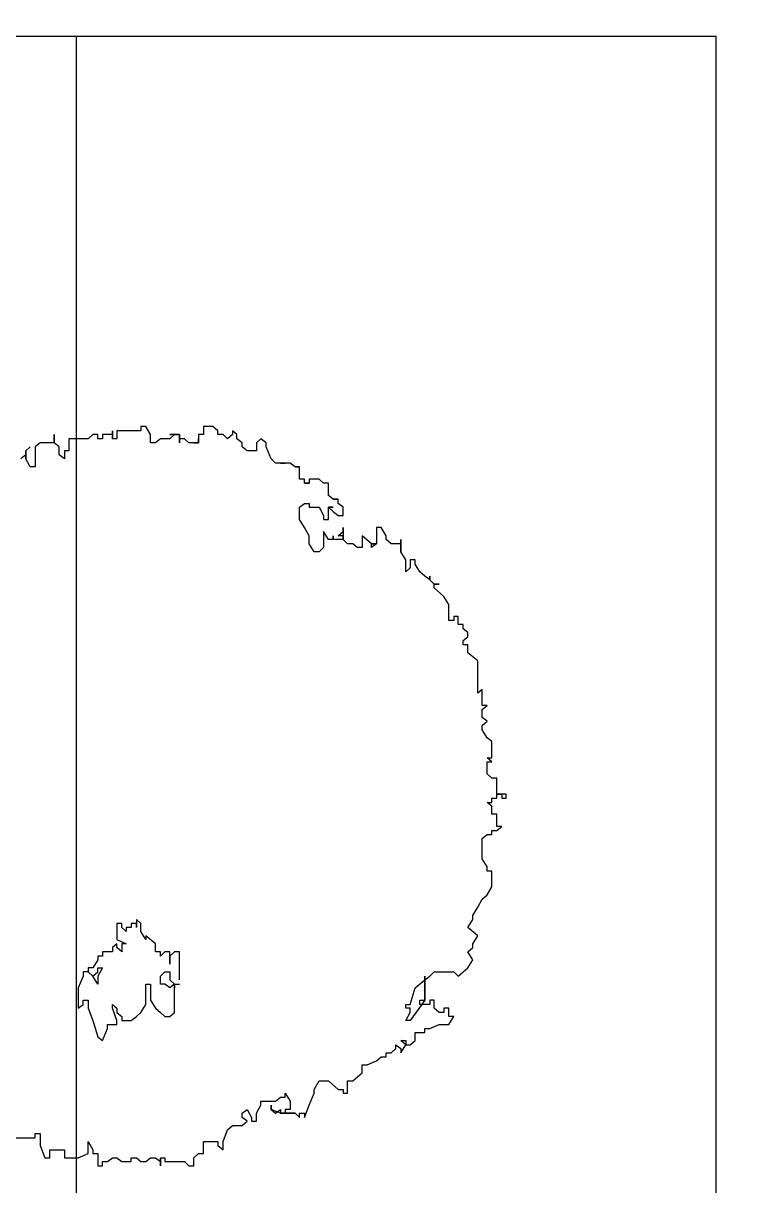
# Model space of a CAD drawing. Extents: x -30 to 1202, y 231 to 898.
# Drawn here: x 293.51 to 296.473, y 287.367 to 292.166 of the extents above; entities that cross this region are included whole.
import ezdxf

# ---------------------------------------------------------------- set-up
doc = ezdxf.new("R2010")
doc.units = 0
doc.header["$LTSCALE"] = 0.04
doc.layers.get('0').update_dxf_attribs({"linetype": 'CONTINUOUS'})
for name, color, linetype in [('0.5', 5, 'CONTINUOUS'), ('CONTORXXNP----00', 255, 'CONTINUOUS'), ('PISO', 1, 'CONTINUOUS'), ('PISOS', 1, 'CONTINUOUS')]:
    doc.layers.add(name, color=color, linetype=linetype)
doc.styles.get("Standard").update_dxf_attribs({"font": 'romans.shx'})

# ---------------------------------------------------------------- blocks, each defined once
blk = doc.blocks.new('ARB3')
at = {"color": 0}
for p, q in [((0.0136, 0.4913), (0.0078, 0.4913)), ((0.0078, 0.4913), (0.0078, 0.4852)), ((0.0078, 0.4852), (0.0078, 0.4782)), ((0.0078, 0.4782), (0.0078, 0.4852)), ((0.0078, 0.4852), (0.0136, 0.4852)), ((0.0078, 0.4852), (0.0136, 0.4852)), ((0.0136, 0.4852), (0.0136, 0.4913)), ((0.0581, 0.4782), (0.0523, 0.4852)), ((0.0523, 0.4852), (0.0523, 0.4782)), ((-0.1085, 0.4583), (-0.1143, 0.4652)), ((-0.1143, 0.4652), (-0.1143, 0.4583)), ((-0.0924, 0.4652), (-0.0975, 0.4583)), ((-0.0866, 0.4583), (-0.0924, 0.4652)), ((-0.0698, 0.4652), (-0.0807, 0.4583)), ((-0.0646, 0.4713), (-0.0698, 0.4652)), ((-0.042, 0.4713), (-0.0646, 0.4713)), ((-0.0368, 0.4713), (-0.042, 0.4652)), ((-0.042, 0.4652), (-0.042, 0.4713)), ((-0.0368, 0.4652), (-0.0368, 0.4713)), ((-0.02, 0.4652), (-0.0368, 0.4652)), ((-0.0142, 0.4713), (-0.02, 0.4652)), ((0.0078, 0.4782), (-0.0142, 0.4782)), ((-0.0142, 0.4782), (-0.0142, 0.4713)), ((0.0136, 0.4782), (0.0078, 0.4782)), ((0.0136, 0.4713), (0.0136, 0.4782)), ((0.0194, 0.4713), (0.0136, 0.4713)), ((0.0245, 0.4713), (0.0194, 0.4652)), ((0.0194, 0.4652), (0.0194, 0.4713)), ((0.0355, 0.4713), (0.0245, 0.4713)), ((0.0523, 0.4782), (0.0355, 0.4782)), ((0.0355, 0.4782), (0.0355, 0.4713)), ((0.0581, 0.4713), (0.0581, 0.4782)), ((0.0633, 0.4713), (0.0581, 0.4713)), ((0.0633, 0.4652), (0.0633, 0.4713)), ((0.0691, 0.4583), (0.0633, 0.4652)), ((0.1079, 0.4652), (0.0969, 0.4583)), ((0.1137, 0.4652), (0.1079, 0.4652)), ((0.1356, 0.4713), (0.1137, 0.4713)), ((0.1137, 0.4713), (0.1137, 0.4652)), ((0.1466, 0.4652), (0.1356, 0.4713)), ((0.1524, 0.4583), (0.1466, 0.4652)), ((-0.1757, 0.4521), (-0.1809, 0.4452)), ((-0.1311, 0.4521), (-0.1757, 0.4521)), ((-0.1143, 0.4583), (-0.1363, 0.4583)), ((-0.1363, 0.4583), (-0.1311, 0.4521)), ((-0.0975, 0.4583), (-0.1085, 0.4583)), ((-0.0807, 0.4583), (-0.0866, 0.4583)), ((0.0969, 0.4583), (0.0691, 0.4583)), ((0.1634, 0.4521), (0.1524, 0.4583)), ((0.175, 0.4452), (0.1634, 0.4521)), ((0.2028, 0.4521), (0.1912, 0.4383)), ((0.2138, 0.4452), (0.2028, 0.4521)), ((-0.2196, 0.4321), (-0.2254, 0.4321)), ((-0.2254, 0.4321), (-0.2254, 0.4252)), ((-0.2144, 0.4383), (-0.2196, 0.4321)), ((-0.2086, 0.4383), (-0.2144, 0.4383)), ((-0.2035, 0.4321), (-0.2086, 0.4383)), ((-0.1976, 0.4321), (-0.2035, 0.4321)), ((-0.1867, 0.4383), (-0.1976, 0.4383)), ((-0.1976, 0.4383), (-0.1976, 0.4321)), ((-0.1809, 0.4452), (-0.1867, 0.4383)), ((0.1802, 0.4452), (0.175, 0.4452)), ((0.1912, 0.4383), (0.1802, 0.4452)), ((0.219, 0.4452), (0.2138, 0.4452)), ((0.2248, 0.4383), (0.219, 0.4452)), ((0.2358, 0.4452), (0.2248, 0.4383)), ((0.2467, 0.4383), (0.2358, 0.4452)), ((0.2525, 0.4321), (0.2467, 0.4383)), ((0.2584, 0.4252), (0.2525, 0.4321)), ((-0.2254, 0.4252), (-0.2364, 0.4252)), ((-0.2364, 0.4252), (-0.2364, 0.419)), ((-0.2364, 0.419), (-0.2312, 0.419)), ((-0.2312, 0.419), (-0.2312, 0.4121)), ((0.2525, 0.419), (0.2584, 0.4252)), ((0.2525, 0.3921), (0.2525, 0.419)), ((0.3249, 0.4121), (0.3139, 0.419)), ((0.3139, 0.419), (0.3139, 0.4121)), ((-0.2642, 0.4052), (-0.2758, 0.3921)), ((-0.2532, 0.4121), (-0.2642, 0.4052)), ((-0.2312, 0.4121), (-0.2532, 0.4121)), ((0.3139, 0.4121), (0.3023, 0.4121)), ((0.3023, 0.4121), (0.3023, 0.4052)), ((0.3023, 0.4052), (0.3081, 0.4052)), ((0.3081, 0.4052), (0.3081, 0.399)), ((0.3249, 0.399), (0.3249, 0.4121)), ((-0.2868, 0.386), (-0.2919, 0.386)), ((-0.2919, 0.386), (-0.2868, 0.386)), ((-0.2868, 0.386), (-0.2919, 0.3791)), ((-0.281, 0.3921), (-0.2868, 0.386)), ((-0.281, 0.3921), (-0.281, 0.399)), ((-0.281, 0.399), (-0.281, 0.3921)), ((-0.2758, 0.3921), (-0.281, 0.3921)), ((0.2584, 0.386), (0.2525, 0.3921)), ((0.2635, 0.3791), (0.2584, 0.386)), ((0.3023, 0.3921), (0.2913, 0.3921)), ((0.2913, 0.3921), (0.2913, 0.386)), ((0.2913, 0.386), (0.2971, 0.386)), ((0.2971, 0.386), (0.2971, 0.3721)), ((0.3081, 0.399), (0.3023, 0.3921)), ((0.3301, 0.386), (0.3249, 0.399)), ((0.3301, 0.3791), (0.3301, 0.386)), ((-0.2978, 0.3721), (-0.3087, 0.366)), ((-0.2919, 0.3791), (-0.2978, 0.3721)), ((0.2913, 0.3791), (0.2584, 0.3791)), ((0.2584, 0.3791), (0.2913, 0.3791)), ((0.2745, 0.366), (0.2635, 0.3791)), ((0.2913, 0.3721), (0.2913, 0.3791)), ((0.2913, 0.3791), (0.3191, 0.3591)), ((0.2971, 0.3721), (0.2913, 0.3721)), ((0.3359, 0.3791), (0.3301, 0.3791)), ((0.3359, 0.366), (0.3359, 0.3791)), ((-0.3146, 0.3529), (-0.3255, 0.346)), ((-0.3087, 0.366), (-0.3146, 0.366)), ((-0.3146, 0.366), (-0.3146, 0.3591)), ((-0.3146, 0.3591), (-0.3036, 0.3591)), ((-0.2978, 0.3529), (-0.3146, 0.3529)), ((-0.3036, 0.3591), (-0.2978, 0.3529)), ((0.2971, 0.3591), (0.2745, 0.366)), ((0.2971, 0.3529), (0.2971, 0.3591)), ((0.3023, 0.3529), (0.2971, 0.3529)), ((0.3081, 0.3591), (0.3023, 0.3591)), ((0.3023, 0.3591), (0.3023, 0.3529)), ((0.3191, 0.3529), (0.3081, 0.3591)), ((0.3191, 0.3591), (0.3191, 0.3529)), ((0.3468, 0.366), (0.3359, 0.366)), ((0.3527, 0.3591), (0.3468, 0.366)), ((0.3527, 0.3529), (0.3468, 0.346)), ((0.3468, 0.346), (0.3468, 0.3529)), ((0.3468, 0.3529), (0.3527, 0.3529)), ((0.3527, 0.3529), (0.3527, 0.3591)), ((0.3636, 0.346), (0.3527, 0.3529)), ((-0.3255, 0.346), (-0.3423, 0.346)), ((-0.3423, 0.346), (-0.3365, 0.346)), ((-0.3365, 0.346), (-0.3365, 0.3329)), ((0.3527, 0.3391), (0.3578, 0.346)), ((0.3578, 0.3391), (0.3527, 0.3391)), ((0.3578, 0.346), (0.3636, 0.346)), ((0.3636, 0.3329), (0.3578, 0.3391)), ((-0.3475, 0.326), (-0.3591, 0.3191)), ((-0.3423, 0.326), (-0.3475, 0.326)), ((-0.3365, 0.3329), (-0.3423, 0.326)), ((0.3636, 0.326), (0.3636, 0.3329)), ((0.3695, 0.326), (0.3636, 0.326)), ((0.3695, 0.3191), (0.3695, 0.326)), ((-0.3591, 0.3191), (-0.3591, 0.3129)), ((-0.3591, 0.3129), (-0.3365, 0.3129)), ((-0.3365, 0.306), (-0.3475, 0.2929)), ((-0.3365, 0.3129), (-0.3365, 0.306)), ((-0.3365, 0.306), (-0.3365, 0.3129)), ((-0.3365, 0.3129), (-0.3313, 0.306)), ((-0.3313, 0.306), (-0.3365, 0.306)), ((0.3746, 0.3129), (0.3695, 0.3191)), ((0.3804, 0.2998), (0.3746, 0.3129)), ((-0.3475, 0.2929), (-0.3313, 0.2929)), ((-0.3313, 0.2929), (-0.3313, 0.286)), ((0.3804, 0.2929), (0.3804, 0.2998)), ((0.3914, 0.2929), (0.3804, 0.2929)), ((0.4024, 0.2799), (0.3914, 0.2929)), ((-0.3365, 0.2729), (-0.3423, 0.2668)), ((-0.3313, 0.286), (-0.3365, 0.2799)), ((-0.3365, 0.2799), (-0.3365, 0.2729)), ((0.4024, 0.2729), (0.4024, 0.2799)), ((0.4192, 0.2729), (0.4024, 0.2729)), ((0.4192, 0.2668), (0.4192, 0.2729)), ((-0.3921, 0.2599), (-0.3979, 0.2599)), ((-0.3979, 0.2599), (-0.3979, 0.2529)), ((-0.3979, 0.2529), (-0.3979, 0.2599)), ((-0.3979, 0.2599), (-0.3979, 0.2529)), ((-0.3869, 0.2668), (-0.3921, 0.2599)), ((-0.3753, 0.2668), (-0.3869, 0.2668)), ((-0.3811, 0.2529), (-0.3753, 0.2599)), ((-0.3753, 0.2599), (-0.3753, 0.2668)), ((-0.3533, 0.2668), (-0.3591, 0.2668)), ((-0.3591, 0.2668), (-0.3423, 0.2668)), ((-0.3475, 0.2599), (-0.3533, 0.2668)), ((-0.3423, 0.2668), (-0.3475, 0.2668)), ((-0.3475, 0.2668), (-0.3475, 0.2599)), ((-0.3423, 0.2668), (-0.3423, 0.2529)), ((0.4024, 0.2468), (0.414, 0.2599)), ((0.414, 0.2599), (0.414, 0.2668)), ((0.414, 0.2668), (0.4192, 0.2668)), ((-0.403, 0.2468), (-0.4198, 0.2468)), ((-0.4198, 0.2468), (-0.4198, 0.2399)), ((-0.3979, 0.2529), (-0.403, 0.2468)), ((-0.3869, 0.2468), (-0.3869, 0.2529)), ((-0.3869, 0.2529), (-0.3869, 0.2468)), ((-0.3869, 0.2468), (-0.3811, 0.2529)), ((-0.3701, 0.2468), (-0.3869, 0.2468)), ((-0.3701, 0.2399), (-0.3701, 0.2468)), ((-0.3423, 0.2468), (-0.3533, 0.2399)), ((-0.3423, 0.2529), (-0.3475, 0.2529)), ((-0.3475, 0.2529), (-0.3423, 0.2529)), ((-0.3423, 0.2529), (-0.3423, 0.2468)), ((0.4024, 0.2337), (0.4024, 0.2468)), ((-0.4198, 0.2399), (-0.4256, 0.2337)), ((-0.4256, 0.2337), (-0.4256, 0.2199)), ((-0.3869, 0.2337), (-0.3753, 0.2399)), ((-0.3869, 0.2199), (-0.3869, 0.2337)), ((-0.3753, 0.2399), (-0.3701, 0.2399)), ((-0.3533, 0.2399), (-0.3313, 0.2399)), ((-0.3255, 0.2268), (-0.3365, 0.2199)), ((-0.3313, 0.2399), (-0.3255, 0.2337)), ((-0.3255, 0.2337), (-0.3255, 0.2268)), ((0.414, 0.2268), (0.4024, 0.2337)), ((0.4192, 0.2268), (0.414, 0.2268)), ((0.436, 0.2199), (0.4192, 0.2268)), ((-0.4256, 0.2199), (-0.4198, 0.2199)), ((-0.4198, 0.2137), (-0.4256, 0.2137)), ((-0.4256, 0.2137), (-0.4256, 0.2068)), ((-0.4198, 0.2199), (-0.4198, 0.2137)), ((-0.4198, 0.2137), (-0.4198, 0.2199)), ((-0.4198, 0.2199), (-0.4198, 0.2137)), ((-0.3921, 0.2137), (-0.3921, 0.2199)), ((-0.3921, 0.2199), (-0.3869, 0.2199)), ((-0.3869, 0.2068), (-0.3921, 0.2137)), ((-0.3591, 0.2137), (-0.3701, 0.2068)), ((-0.3475, 0.2199), (-0.3591, 0.2137)), ((-0.3365, 0.2199), (-0.3475, 0.2199)), ((0.4528, 0.2137), (0.436, 0.2199)), ((0.447, 0.2068), (0.447, 0.2137)), ((0.447, 0.2137), (0.4528, 0.2137)), ((-0.4424, 0.2007), (-0.4476, 0.1937)), ((-0.4476, 0.1937), (-0.4476, 0.1807)), ((-0.4256, 0.2068), (-0.4424, 0.2068)), ((-0.4424, 0.2068), (-0.4424, 0.2007)), ((-0.4424, 0.2007), (-0.4424, 0.2068)), ((-0.4424, 0.2068), (-0.4424, 0.2007)), ((-0.3701, 0.2068), (-0.3869, 0.2068)), ((0.4192, 0.1868), (0.4302, 0.1937)), ((0.4302, 0.1937), (0.4418, 0.1937)), ((0.4418, 0.1937), (0.4418, 0.1868)), ((0.447, 0.2007), (0.4528, 0.2068)), ((0.4528, 0.2068), (0.447, 0.2068)), ((0.447, 0.1807), (0.447, 0.2007)), ((-0.4476, 0.1807), (-0.4476, 0.1868)), ((-0.4476, 0.1868), (-0.4476, 0.1737)), ((0.425, 0.1868), (0.4192, 0.1868)), ((0.425, 0.1807), (0.425, 0.1868)), ((0.4302, 0.1737), (0.425, 0.1807)), ((0.4418, 0.1868), (0.447, 0.1868)), ((0.447, 0.1807), (0.4418, 0.1676)), ((0.447, 0.1737), (0.4418, 0.1807)), ((0.4418, 0.1807), (0.447, 0.1807)), ((0.447, 0.1868), (0.447, 0.1807)), ((-0.4754, 0.1607), (-0.4812, 0.1537)), ((-0.4702, 0.1607), (-0.4754, 0.1607)), ((-0.4534, 0.1676), (-0.4702, 0.1607)), ((-0.4476, 0.1737), (-0.4534, 0.1676)), ((0.4302, 0.1537), (0.4302, 0.1737)), ((0.4418, 0.1676), (0.436, 0.1676)), ((0.436, 0.1676), (0.4418, 0.1676)), ((0.4418, 0.1676), (0.447, 0.1737)), ((-0.4812, 0.1537), (-0.4754, 0.1476)), ((-0.4754, 0.1476), (-0.4644, 0.1476)), ((-0.4644, 0.1476), (-0.4644, 0.1345)), ((0.436, 0.1537), (0.4302, 0.1537)), ((0.447, 0.1476), (0.436, 0.1537)), ((0.4579, 0.1476), (0.447, 0.1476)), ((0.4579, 0.1407), (0.4579, 0.1476)), ((-0.4644, 0.1345), (-0.4702, 0.1276)), ((0.4418, 0.1345), (0.4528, 0.1407)), ((0.447, 0.1276), (0.4418, 0.1345)), ((0.4528, 0.1407), (0.4579, 0.1407)), ((0.4579, 0.1345), (0.4528, 0.1276)), ((0.4638, 0.1276), (0.4579, 0.1345)), ((-0.487, 0.1207), (-0.4922, 0.1145)), ((-0.4922, 0.1145), (-0.487, 0.1145)), ((-0.4812, 0.1207), (-0.487, 0.1207)), ((-0.487, 0.1145), (-0.4812, 0.1076)), ((-0.4754, 0.1276), (-0.4812, 0.1207)), ((-0.4702, 0.1276), (-0.4754, 0.1276)), ((0.4528, 0.1276), (0.447, 0.1276)), ((0.4638, 0.1145), (0.4638, 0.1276)), ((0.4696, 0.1076), (0.4638, 0.1145)), ((-0.4812, 0.1076), (-0.487, 0.1015)), ((-0.487, 0.1015), (-0.487, 0.0945)), ((0.4857, 0.1015), (0.4696, 0.1076)), ((0.4973, 0.1015), (0.4857, 0.1015)), ((0.4915, 0.0945), (0.4973, 0.1015)), ((-0.487, 0.0945), (-0.4922, 0.0945)), ((0.4857, 0.0745), (0.4857, 0.0945)), ((0.4857, 0.0945), (0.4915, 0.0945)), ((-0.498, 0.0745), (-0.487, 0.0745)), ((-0.487, 0.0745), (-0.487, 0.0676)), ((-0.487, 0.0676), (-0.4754, 0.0676)), ((-0.4754, 0.0676), (-0.4812, 0.0676)), ((-0.4812, 0.0676), (-0.4754, 0.0676)), ((-0.4754, 0.0676), (-0.4754, 0.0615)), ((-0.4754, 0.0615), (-0.4754, 0.0676)), ((-0.4754, 0.0676), (-0.4754, 0.0546)), ((0.5025, 0.0745), (0.4857, 0.0745)), ((0.5025, 0.0676), (0.5025, 0.0745)), ((0.5083, 0.0615), (0.5025, 0.0676)), ((-0.4754, 0.0546), (-0.4812, 0.0484)), ((-0.4812, 0.0484), (-0.4812, 0.0415)), ((0.5193, 0.0615), (0.5083, 0.0615)), ((0.5135, 0.0484), (0.5193, 0.0546)), ((0.5135, 0.0215), (0.5135, 0.0484)), ((0.5193, 0.0546), (0.5193, 0.0615)), ((-0.4754, 0.0415), (-0.487, 0.0415)), ((-0.487, 0.0415), (-0.487, 0.0284)), ((-0.487, 0.0284), (-0.487, 0.0346)), ((-0.487, 0.0346), (-0.4812, 0.0284)), ((-0.4812, 0.0415), (-0.4754, 0.0415)), ((0.2635, 0.0415), (0.2248, 0.0415)), ((0.2248, 0.0415), (0.2248, 0.0346)), ((0.2248, 0.0346), (0.2306, 0.0284)), ((0.2635, 0.0284), (0.2693, 0.0346)), ((0.2693, 0.0346), (0.2693, 0.0415)), ((0.3081, 0.0346), (0.2693, 0.0346)), ((0.2693, 0.0346), (0.2745, 0.0284)), ((0.2693, 0.0346), (0.2745, 0.0346)), ((0.2745, 0.0346), (0.2693, 0.0346)), ((0.3139, 0.0284), (0.3081, 0.0346)), ((-0.4812, 0.0284), (-0.4812, 0.0153)), ((0.2416, 0.0284), (0.2248, 0.0284)), ((0.2248, 0.0284), (0.2248, 0.0215)), ((0.2248, 0.0215), (0.2306, 0.0153)), ((0.2306, 0.0284), (0.2416, 0.0284)), ((0.2525, 0.0215), (0.2525, 0.0284)), ((0.2525, 0.0284), (0.2635, 0.0284)), ((0.2584, 0.0153), (0.2525, 0.0215)), ((0.2745, 0.0284), (0.2693, 0.0215)), ((0.2693, 0.0215), (0.2693, 0.0153)), ((0.3081, 0.0153), (0.3139, 0.0215)), ((0.3139, 0.0215), (0.3139, 0.0284)), ((0.5083, 0.0153), (0.5083, 0.0215)), ((0.5083, 0.0215), (0.5135, 0.0215)), ((-0.487, 0.0015), (-0.498, -0.0047)), ((-0.4754, 0.0015), (-0.487, 0.0015)), ((-0.4812, 0.0153), (-0.4754, 0.0084)), ((-0.4754, 0.0084), (-0.4754, 0.0015)), ((0.2138, 0.0084), (0.2028, -0.0047)), ((0.2248, 0.0084), (0.2138, 0.0084)), ((0.2306, 0.0153), (0.2248, 0.0153)), ((0.2248, 0.0153), (0.2248, 0.0084)), ((0.2693, 0.0153), (0.2584, 0.0153)), ((0.2693, -0.0047), (0.2693, 0.0015)), ((0.2693, 0.0015), (0.2913, 0.0015)), ((0.2913, 0.0015), (0.3023, 0.0084)), ((0.3023, 0.0084), (0.3081, 0.0153)), ((0.5083, 0.0084), (0.5135, 0.0153)), ((0.5193, 0.0153), (0.5083, 0.0153)), ((0.5083, 0.0015), (0.5083, 0.0084)), ((0.5135, -0.0047), (0.5083, 0.0015)), ((0.5135, 0.0153), (0.5193, 0.0153)), ((0.186, -0.0116), (0.1802, -0.0177)), ((0.197, -0.0116), (0.186, -0.0116)), ((0.208, -0.0047), (0.197, -0.0116)), ((0.2028, -0.0047), (0.208, -0.0047)), ((0.2971, -0.0047), (0.2693, -0.0047)), ((0.3081, -0.0116), (0.2971, -0.0047)), ((0.3139, -0.0177), (0.3081, -0.0116)), ((0.5083, -0.0177), (0.5135, -0.0116)), ((0.5135, -0.0116), (0.5135, -0.0047)), ((0.1802, -0.0177), (0.1912, -0.0177)), ((0.1912, -0.0177), (0.186, -0.0177)), ((0.186, -0.0177), (0.186, -0.0247)), ((0.186, -0.0247), (0.1912, -0.0247)), ((0.1912, -0.0247), (0.1912, -0.0316)), ((0.1912, -0.0316), (0.197, -0.0316)), ((0.197, -0.0316), (0.1912, -0.0377)), ((0.208, -0.0446), (0.2138, -0.0316)), ((0.2138, -0.0316), (0.2138, -0.0377)), ((0.3191, -0.0247), (0.3139, -0.0177)), ((0.3191, -0.0377), (0.3191, -0.0247)), ((0.5083, -0.0247), (0.5083, -0.0177)), ((0.5135, -0.0247), (0.5083, -0.0247)), ((0.5135, -0.0377), (0.5135, -0.0247)), ((-0.4922, -0.0446), (-0.4812, -0.0446)), ((-0.4812, -0.0446), (-0.4812, -0.0508)), ((0.1912, -0.0377), (0.186, -0.0377)), ((0.186, -0.0377), (0.186, -0.0446)), ((0.186, -0.0446), (0.208, -0.0446)), ((0.2138, -0.0377), (0.2248, -0.0377)), ((0.219, -0.0446), (0.2138, -0.0446)), ((0.2138, -0.0446), (0.219, -0.0508)), ((0.2248, -0.0377), (0.219, -0.0446)), ((0.2971, -0.0508), (0.3023, -0.0446)), ((0.3191, -0.0446), (0.3023, -0.0508)), ((0.3023, -0.0446), (0.3081, -0.0446)), ((0.3081, -0.0446), (0.3139, -0.0377)), ((0.3139, -0.0377), (0.3191, -0.0377)), ((0.3249, -0.0446), (0.3191, -0.0446)), ((0.3249, -0.0577), (0.3249, -0.0446)), ((0.5083, -0.0446), (0.5135, -0.0377)), ((0.5083, -0.0508), (0.5083, -0.0446)), ((-0.4812, -0.0508), (-0.4922, -0.0508)), ((-0.4922, -0.0508), (-0.487, -0.0508)), ((-0.487, -0.0508), (-0.487, -0.0646)), ((0.219, -0.0508), (0.2248, -0.0508)), ((0.2248, -0.0508), (0.2248, -0.0646)), ((0.3023, -0.0508), (0.2971, -0.0508)), ((0.3301, -0.0577), (0.3249, -0.0577)), ((0.3468, -0.0646), (0.3301, -0.0577)), ((0.5135, -0.0577), (0.5083, -0.0508)), ((0.5135, -0.0646), (0.5135, -0.0577)), ((-0.487, -0.0646), (-0.4812, -0.0646)), ((-0.4812, -0.0708), (-0.487, -0.0708)), ((-0.487, -0.0708), (-0.487, -0.0777)), ((-0.487, -0.0777), (-0.4812, -0.0839)), ((-0.4812, -0.0646), (-0.4812, -0.0708)), ((0.2248, -0.0646), (0.2306, -0.0646)), ((0.2306, -0.0646), (0.2306, -0.0708)), ((0.2306, -0.0708), (0.2358, -0.0708)), ((0.2358, -0.0708), (0.2467, -0.0777)), ((0.2467, -0.0708), (0.2467, -0.0646)), ((0.2467, -0.0646), (0.2584, -0.0708)), ((0.2525, -0.0708), (0.2467, -0.0708)), ((0.2467, -0.0777), (0.2467, -0.0839)), ((0.2584, -0.0777), (0.2525, -0.0708)), ((0.2525, -0.0839), (0.2584, -0.0777)), ((0.2584, -0.0777), (0.2525, -0.0839)), ((0.2584, -0.0708), (0.2693, -0.0708)), ((0.2693, -0.0708), (0.2584, -0.0777)), ((0.3023, -0.0839), (0.3191, -0.0777)), ((0.3191, -0.0777), (0.3417, -0.0708)), ((0.3417, -0.0708), (0.3468, -0.0646)), ((0.4857, -0.0839), (0.4973, -0.0777)), ((0.4973, -0.0777), (0.5025, -0.0777)), ((0.5025, -0.0777), (0.5025, -0.0708)), ((0.5025, -0.0708), (0.5193, -0.0708)), ((0.5193, -0.0646), (0.5135, -0.0646)), ((0.5193, -0.0708), (0.5193, -0.0646)), ((-0.4812, -0.0839), (-0.4812, -0.1108)), ((0.2467, -0.0839), (0.2525, -0.0839)), ((0.2525, -0.0839), (0.2525, -0.0908)), ((0.2525, -0.0908), (0.2584, -0.0908)), ((0.2584, -0.0908), (0.2745, -0.0977)), ((0.2913, -0.0908), (0.2913, -0.0839)), ((0.2913, -0.0839), (0.3023, -0.0839)), ((0.2971, -0.0908), (0.2913, -0.0908)), ((0.3023, -0.0977), (0.2971, -0.0908)), ((0.5025, -0.0839), (0.4857, -0.0839)), ((0.5083, -0.0977), (0.5025, -0.0839)), ((-0.4812, -0.1108), (-0.4644, -0.1108)), ((-0.4644, -0.1108), (-0.4644, -0.1169)), ((0.2745, -0.0977), (0.3023, -0.0977)), ((0.5083, -0.1169), (0.5083, -0.0977)), ((-0.4702, -0.1238), (-0.4754, -0.1308)), ((-0.4592, -0.1238), (-0.4702, -0.1238)), ((-0.4644, -0.1169), (-0.4534, -0.1169)), ((-0.4534, -0.1169), (-0.4592, -0.1238)), ((0.4973, -0.1369), (0.4973, -0.1169)), ((0.4973, -0.1169), (0.5083, -0.1169)), ((-0.4754, -0.1308), (-0.487, -0.1308)), ((-0.487, -0.1308), (-0.4754, -0.1308)), ((-0.4754, -0.1308), (-0.4754, -0.15)), ((0.4915, -0.15), (0.5083, -0.1438)), ((0.5083, -0.1369), (0.4973, -0.1369)), ((0.5083, -0.1438), (0.5083, -0.1369)), ((-0.4754, -0.15), (-0.4702, -0.1569)), ((-0.4702, -0.1569), (-0.4424, -0.1569)), ((-0.4424, -0.1569), (-0.4424, -0.1638)), ((0.4747, -0.1569), (0.4747, -0.15)), ((0.4747, -0.15), (0.4915, -0.15)), ((0.4805, -0.1569), (0.4747, -0.1569)), ((0.4805, -0.1831), (0.4805, -0.1569)), ((-0.4644, -0.17), (-0.4702, -0.1638)), ((-0.4702, -0.1638), (-0.4644, -0.17)), ((-0.4534, -0.17), (-0.4644, -0.17)), ((-0.4644, -0.17), (-0.4592, -0.17)), ((-0.4592, -0.17), (-0.4534, -0.1769)), ((-0.4424, -0.1638), (-0.4534, -0.17))]:
    blk.add_line(p, q, dxfattribs=at)
for p, q in [((-0.4922, 0.0945), (-0.498, 0.0876)), ((-0.498, 0.0876), (-0.498, 0.0745)), ((-0.498, -0.0047), (-0.498, -0.0116)), ((-0.498, -0.0116), (-0.4922, -0.0116)), ((-0.4922, -0.0116), (-0.4922, -0.0446))]:
    blk.add_line(p, q)
at = {"layer": 'CONTORXXNP----00'}
for p, q in [((0.0523, 0.4852), (0.0523, 0.4782)), ((0.0581, 0.4782), (0.0523, 0.4852)), ((-0.1143, 0.4652), (-0.1143, 0.4583)), ((-0.1085, 0.4583), (-0.1143, 0.4652)), ((-0.0924, 0.4652), (-0.0975, 0.4583)), ((-0.0866, 0.4583), (-0.0924, 0.4652)), ((-0.0698, 0.4652), (-0.0807, 0.4583)), ((-0.0646, 0.4713), (-0.0698, 0.4652)), ((-0.042, 0.4713), (-0.0646, 0.4713)), ((-0.042, 0.4652), (-0.042, 0.4713)), ((-0.0368, 0.4713), (-0.042, 0.4652)), ((-0.0368, 0.4652), (-0.0368, 0.4713)), ((-0.02, 0.4652), (-0.0368, 0.4652)), ((-0.0142, 0.4713), (-0.02, 0.4652)), ((-0.0142, 0.4782), (-0.0142, 0.4713)), ((0.0078, 0.4782), (-0.0142, 0.4782)), ((0.0136, 0.4782), (0.0078, 0.4782)), ((0.0136, 0.4713), (0.0136, 0.4782)), ((0.0194, 0.4713), (0.0136, 0.4713)), ((0.0194, 0.4652), (0.0194, 0.4713)), ((0.0245, 0.4713), (0.0194, 0.4652)), ((0.0355, 0.4713), (0.0245, 0.4713)), ((0.0355, 0.4782), (0.0355, 0.4713)), ((0.0523, 0.4782), (0.0355, 0.4782)), ((0.0581, 0.4713), (0.0581, 0.4782)), ((0.0633, 0.4713), (0.0581, 0.4713)), ((0.0633, 0.4652), (0.0633, 0.4713)), ((0.0691, 0.4583), (0.0633, 0.4652)), ((0.1079, 0.4652), (0.0969, 0.4583)), ((0.1137, 0.4652), (0.1079, 0.4652)), ((0.1137, 0.4713), (0.1137, 0.4652)), ((0.1356, 0.4713), (0.1137, 0.4713)), ((0.1466, 0.4652), (0.1356, 0.4713)), ((0.1524, 0.4583), (0.1466, 0.4652)), ((-0.1757, 0.4521), (-0.1809, 0.4452)), ((-0.1311, 0.4521), (-0.1757, 0.4521)), ((-0.1363, 0.4583), (-0.1311, 0.4521)), ((-0.1143, 0.4583), (-0.1363, 0.4583)), ((-0.0975, 0.4583), (-0.1085, 0.4583)), ((-0.0807, 0.4583), (-0.0866, 0.4583)), ((0.0969, 0.4583), (0.0691, 0.4583)), ((0.1634, 0.4521), (0.1524, 0.4583)), ((0.175, 0.4452), (0.1634, 0.4521)), ((0.2028, 0.4521), (0.1912, 0.4383)), ((0.2138, 0.4452), (0.2028, 0.4521)), ((-0.2254, 0.4321), (-0.2254, 0.4252)), ((-0.2196, 0.4321), (-0.2254, 0.4321)), ((-0.2144, 0.4383), (-0.2196, 0.4321)), ((-0.2086, 0.4383), (-0.2144, 0.4383)), ((-0.2035, 0.4321), (-0.2086, 0.4383)), ((-0.1976, 0.4321), (-0.2035, 0.4321)), ((-0.1976, 0.4383), (-0.1976, 0.4321)), ((-0.1867, 0.4383), (-0.1976, 0.4383)), ((-0.1809, 0.4452), (-0.1867, 0.4383)), ((0.1802, 0.4452), (0.175, 0.4452)), ((0.1912, 0.4383), (0.1802, 0.4452)), ((0.219, 0.4452), (0.2138, 0.4452)), ((0.2248, 0.4383), (0.219, 0.4452)), ((0.2358, 0.4452), (0.2248, 0.4383)), ((0.2467, 0.4383), (0.2358, 0.4452)), ((0.2525, 0.4321), (0.2467, 0.4383)), ((0.2584, 0.4252), (0.2525, 0.4321)), ((-0.2364, 0.4252), (-0.2364, 0.419)), ((-0.2254, 0.4252), (-0.2364, 0.4252)), ((-0.2364, 0.419), (-0.2312, 0.419)), ((-0.2312, 0.419), (-0.2312, 0.4121)), ((0.2525, 0.419), (0.2584, 0.4252)), ((0.2525, 0.3921), (0.2525, 0.419)), ((0.3139, 0.419), (0.3139, 0.4121)), ((0.3249, 0.4121), (0.3139, 0.419)), ((-0.2642, 0.4052), (-0.2758, 0.3921)), ((-0.2532, 0.4121), (-0.2642, 0.4052)), ((-0.2312, 0.4121), (-0.2532, 0.4121)), ((0.3023, 0.4121), (0.3023, 0.4052)), ((0.3139, 0.4121), (0.3023, 0.4121)), ((0.3023, 0.4052), (0.3081, 0.4052)), ((0.3081, 0.4052), (0.3081, 0.399)), ((0.3249, 0.399), (0.3249, 0.4121)), ((-0.2868, 0.386), (-0.2919, 0.3791)), ((-0.281, 0.3921), (-0.2868, 0.386)), ((-0.2758, 0.3921), (-0.281, 0.3921)), ((0.2584, 0.386), (0.2525, 0.3921)), ((0.2635, 0.3791), (0.2584, 0.386)), ((0.2913, 0.3921), (0.2913, 0.386)), ((0.3023, 0.3921), (0.2913, 0.3921)), ((0.2913, 0.386), (0.2971, 0.386)), ((0.2971, 0.386), (0.2971, 0.3749)), ((0.3081, 0.399), (0.3023, 0.3921)), ((0.3301, 0.386), (0.3249, 0.399)), ((0.3301, 0.3791), (0.3301, 0.386)), ((-0.2978, 0.3721), (-0.3087, 0.366)), ((-0.2919, 0.3791), (-0.2978, 0.3721)), ((0.2745, 0.366), (0.2635, 0.3791)), ((0.2971, 0.3749), (0.3191, 0.3591)), ((0.3359, 0.3791), (0.3301, 0.3791)), ((0.3359, 0.366), (0.3359, 0.3791)), ((-0.3146, 0.3529), (-0.3255, 0.346)), ((-0.3146, 0.366), (-0.3146, 0.3591)), ((-0.3087, 0.366), (-0.3146, 0.366)), ((-0.3146, 0.3591), (-0.3036, 0.3591)), ((-0.2978, 0.3529), (-0.3146, 0.3529)), ((-0.3036, 0.3591), (-0.2978, 0.3529)), ((0.2971, 0.3591), (0.2745, 0.366)), ((0.2971, 0.3529), (0.2971, 0.3591)), ((0.3023, 0.3529), (0.2971, 0.3529)), ((0.3023, 0.3591), (0.3023, 0.3529)), ((0.3081, 0.3591), (0.3023, 0.3591)), ((0.3191, 0.3529), (0.3081, 0.3591)), ((0.3191, 0.3591), (0.3191, 0.3529)), ((0.3468, 0.366), (0.3359, 0.366)), ((0.3527, 0.3591), (0.3468, 0.366)), ((0.3527, 0.3529), (0.3527, 0.3591)), ((0.3636, 0.346), (0.3527, 0.3529)), ((-0.3365, 0.346), (-0.3255, 0.346)), ((-0.3365, 0.346), (-0.3365, 0.3329)), ((0.3527, 0.3391), (0.3578, 0.346)), ((0.3578, 0.3391), (0.3527, 0.3391)), ((0.3578, 0.346), (0.3636, 0.346)), ((0.3636, 0.3329), (0.3578, 0.3391)), ((-0.3475, 0.326), (-0.3591, 0.3191)), ((-0.3423, 0.326), (-0.3475, 0.326)), ((-0.3365, 0.3329), (-0.3423, 0.326)), ((0.3636, 0.326), (0.3636, 0.3329)), ((0.3695, 0.326), (0.3636, 0.326)), ((0.3695, 0.3191), (0.3695, 0.326)), ((-0.3591, 0.3191), (-0.3591, 0.3129)), ((-0.3591, 0.3129), (-0.3365, 0.3129)), ((-0.3365, 0.306), (-0.3475, 0.2929)), ((-0.3365, 0.306), (-0.3365, 0.3129)), ((-0.3365, 0.3129), (-0.3365, 0.306)), ((0.3746, 0.3129), (0.3695, 0.3191)), ((0.3804, 0.2998), (0.3746, 0.3129)), ((-0.3475, 0.2929), (-0.3313, 0.2929)), ((-0.3313, 0.2929), (-0.3313, 0.286)), ((0.3804, 0.2929), (0.3804, 0.2998)), ((0.3914, 0.2929), (0.3804, 0.2929)), ((0.4024, 0.2799), (0.3914, 0.2929)), ((-0.3365, 0.2729), (-0.3423, 0.2668)), ((-0.3313, 0.286), (-0.3365, 0.2799)), ((-0.3365, 0.2799), (-0.3365, 0.2729)), ((0.4024, 0.2729), (0.4024, 0.2799)), ((0.4192, 0.2729), (0.4024, 0.2729)), ((0.4192, 0.2668), (0.4192, 0.2729)), ((-0.3979, 0.2599), (-0.3979, 0.2529)), ((-0.3979, 0.2529), (-0.3979, 0.2599)), ((-0.3979, 0.2599), (-0.3979, 0.2529)), ((-0.3921, 0.2599), (-0.3979, 0.2599)), ((-0.3869, 0.2668), (-0.3921, 0.2599)), ((-0.3753, 0.2668), (-0.3869, 0.2668)), ((-0.3811, 0.2529), (-0.3753, 0.2599)), ((-0.3753, 0.2599), (-0.3753, 0.2668)), ((-0.3423, 0.2668), (-0.3423, 0.2529)), ((0.4024, 0.2468), (0.414, 0.2599)), ((0.414, 0.2668), (0.4192, 0.2668)), ((0.414, 0.2599), (0.414, 0.2668)), ((-0.4198, 0.2468), (-0.4198, 0.2399)), ((-0.403, 0.2468), (-0.4198, 0.2468)), ((-0.3979, 0.2529), (-0.403, 0.2468)), ((-0.3869, 0.2468), (-0.3811, 0.2529)), ((-0.3701, 0.2468), (-0.3869, 0.2468)), ((-0.3701, 0.2399), (-0.3701, 0.2468)), ((-0.3423, 0.2468), (-0.3533, 0.2399)), ((-0.3423, 0.2529), (-0.3423, 0.2468)), ((0.4024, 0.2337), (0.4024, 0.2468)), ((-0.4198, 0.2399), (-0.4256, 0.2337)), ((-0.4256, 0.2337), (-0.4256, 0.2199)), ((-0.3869, 0.2337), (-0.3753, 0.2399)), ((-0.3869, 0.2199), (-0.3869, 0.2337)), ((-0.3753, 0.2399), (-0.3701, 0.2399)), ((-0.3533, 0.2399), (-0.3313, 0.2399)), ((-0.3255, 0.2268), (-0.3365, 0.2199)), ((-0.3313, 0.2399), (-0.3255, 0.2337)), ((-0.3255, 0.2337), (-0.3255, 0.2268)), ((0.414, 0.2268), (0.4024, 0.2337)), ((0.4192, 0.2268), (0.414, 0.2268)), ((0.436, 0.2199), (0.4192, 0.2268)), ((-0.4256, 0.2199), (-0.4198, 0.2199)), ((-0.4256, 0.2137), (-0.4256, 0.2068)), ((-0.4198, 0.2137), (-0.4256, 0.2137)), ((-0.4198, 0.2199), (-0.4198, 0.2137)), ((-0.4198, 0.2137), (-0.4198, 0.2199)), ((-0.4198, 0.2199), (-0.4198, 0.2137)), ((-0.3921, 0.2199), (-0.3869, 0.2199)), ((-0.3921, 0.2137), (-0.3921, 0.2199)), ((-0.3869, 0.2068), (-0.3921, 0.2137)), ((-0.3591, 0.2137), (-0.3701, 0.2068)), ((-0.3475, 0.2199), (-0.3591, 0.2137)), ((-0.3365, 0.2199), (-0.3475, 0.2199)), ((0.4528, 0.2137), (0.436, 0.2199)), ((0.447, 0.2137), (0.4528, 0.2137)), ((0.447, 0.2068), (0.447, 0.2137)), ((-0.4424, 0.2007), (-0.4476, 0.1937)), ((-0.4476, 0.1937), (-0.4476, 0.1807)), ((-0.4424, 0.2068), (-0.4424, 0.2007)), ((-0.4424, 0.2007), (-0.4424, 0.2068)), ((-0.4424, 0.2068), (-0.4424, 0.2007)), ((-0.4256, 0.2068), (-0.4424, 0.2068)), ((-0.3701, 0.2068), (-0.3869, 0.2068)), ((0.4192, 0.1868), (0.4302, 0.1937)), ((0.4302, 0.1937), (0.4418, 0.1937)), ((0.4418, 0.1937), (0.4418, 0.1868)), ((0.4528, 0.2068), (0.447, 0.2068)), ((0.447, 0.2007), (0.4528, 0.2068)), ((0.447, 0.2007), (0.447, 0.1868)), ((-0.4476, 0.1868), (-0.4476, 0.1737)), ((-0.4476, 0.1807), (-0.4476, 0.1868)), ((0.425, 0.1868), (0.4192, 0.1868)), ((0.425, 0.1807), (0.425, 0.1868)), ((0.4302, 0.1737), (0.425, 0.1807)), ((0.4418, 0.1868), (0.447, 0.1868)), ((-0.4754, 0.1607), (-0.4812, 0.1537)), ((-0.4702, 0.1607), (-0.4754, 0.1607)), ((-0.4534, 0.1676), (-0.4702, 0.1607)), ((-0.4476, 0.1737), (-0.4534, 0.1676)), ((0.4302, 0.1537), (0.4302, 0.1737)), ((-0.4812, 0.1537), (-0.4754, 0.1476)), ((-0.4754, 0.1476), (-0.4644, 0.1476)), ((-0.4644, 0.1476), (-0.4644, 0.1345)), ((0.436, 0.1537), (0.4302, 0.1537)), ((0.447, 0.1476), (0.436, 0.1537)), ((0.4579, 0.1476), (0.447, 0.1476)), ((0.4579, 0.1407), (0.4579, 0.1476)), ((-0.4644, 0.1345), (-0.4702, 0.1276)), ((0.4418, 0.1345), (0.4528, 0.1407)), ((0.447, 0.1276), (0.4418, 0.1345)), ((0.4528, 0.1407), (0.4579, 0.1407)), ((0.4579, 0.1345), (0.4528, 0.1276)), ((0.4638, 0.1276), (0.4579, 0.1345)), ((-0.487, 0.1207), (-0.4922, 0.1145)), ((-0.4922, 0.1145), (-0.487, 0.1145)), ((-0.4812, 0.1207), (-0.487, 0.1207)), ((-0.487, 0.1145), (-0.4812, 0.1076)), ((-0.4754, 0.1276), (-0.4812, 0.1207)), ((-0.4702, 0.1276), (-0.4754, 0.1276)), ((0.4528, 0.1276), (0.447, 0.1276)), ((0.4638, 0.1145), (0.4638, 0.1276)), ((0.4696, 0.1076), (0.4638, 0.1145)), ((-0.4812, 0.1076), (-0.487, 0.1015)), ((-0.487, 0.1015), (-0.487, 0.0945)), ((0.4857, 0.1015), (0.4696, 0.1076)), ((0.4973, 0.1015), (0.4857, 0.1015)), ((0.4915, 0.0945), (0.4973, 0.1015)), ((-0.4922, 0.0945), (-0.498, 0.0876)), ((-0.498, 0.0876), (-0.498, 0.0745)), ((-0.487, 0.0945), (-0.4922, 0.0945)), ((0.4857, 0.0945), (0.4915, 0.0945)), ((0.4857, 0.0745), (0.4857, 0.0945)), ((-0.498, 0.0745), (-0.487, 0.0745)), ((-0.487, 0.0745), (-0.487, 0.0676)), ((-0.487, 0.0676), (-0.4754, 0.0676)), ((-0.4812, 0.0676), (-0.4754, 0.0676)), ((-0.4754, 0.0676), (-0.4812, 0.0676)), ((-0.4754, 0.0676), (-0.4754, 0.0546)), ((-0.4754, 0.0615), (-0.4754, 0.0676)), ((-0.4754, 0.0676), (-0.4754, 0.0615)), ((0.5025, 0.0745), (0.4857, 0.0745)), ((0.5025, 0.0676), (0.5025, 0.0745)), ((0.5083, 0.0615), (0.5025, 0.0676)), ((-0.4754, 0.0546), (-0.4812, 0.0484)), ((-0.4812, 0.0484), (-0.4812, 0.0415)), ((0.5193, 0.0615), (0.5083, 0.0615)), ((0.5135, 0.0484), (0.5193, 0.0546)), ((0.5135, 0.0215), (0.5135, 0.0484)), ((0.5193, 0.0546), (0.5193, 0.0615)), ((-0.487, 0.0415), (-0.4812, 0.0415)), ((-0.487, 0.0346), (-0.487, 0.0415)), ((-0.487, 0.0346), (-0.4812, 0.0284)), ((-0.4812, 0.0284), (-0.4812, 0.0153)), ((0.5083, 0.0215), (0.5135, 0.0215)), ((0.5083, 0.0153), (0.5083, 0.0215)), ((-0.487, 0.0015), (-0.498, -0.0047)), ((-0.4754, 0.0015), (-0.487, 0.0015)), ((-0.4812, 0.0153), (-0.4754, 0.0084)), ((-0.4754, 0.0084), (-0.4754, 0.0015)), ((0.5083, 0.0153), (0.5135, 0.0153)), ((0.5083, 0.0084), (0.5135, 0.0153)), ((0.5083, 0.0015), (0.5083, 0.0084)), ((0.5135, -0.0047), (0.5083, 0.0015)), ((-0.498, -0.0047), (-0.498, -0.0116)), ((-0.498, -0.0116), (-0.4922, -0.0116)), ((-0.4922, -0.0116), (-0.4922, -0.0446)), ((0.5083, -0.0177), (0.5135, -0.0116)), ((0.5135, -0.0116), (0.5135, -0.0047)), ((0.5083, -0.0247), (0.5083, -0.0177)), ((0.5135, -0.0247), (0.5083, -0.0247)), ((0.5135, -0.0377), (0.5135, -0.0247)), ((-0.4922, -0.0446), (-0.4812, -0.0446)), ((-0.4812, -0.0446), (-0.4812, -0.0508)), ((0.5083, -0.0446), (0.5135, -0.0377)), ((0.5083, -0.0508), (0.5083, -0.0446)), ((-0.487, -0.0508), (-0.4812, -0.0508)), ((-0.487, -0.0508), (-0.487, -0.0646)), ((0.5135, -0.0577), (0.5083, -0.0508)), ((0.5135, -0.0646), (0.5135, -0.0577)), ((-0.487, -0.0646), (-0.4812, -0.0646)), ((-0.487, -0.0708), (-0.487, -0.0777)), ((-0.4812, -0.0708), (-0.487, -0.0708)), ((-0.487, -0.0777), (-0.4812, -0.0839)), ((-0.4812, -0.0646), (-0.4812, -0.0708)), ((0.4857, -0.0839), (0.4973, -0.0777)), ((0.4973, -0.0777), (0.5025, -0.0777)), ((0.5025, -0.0708), (0.5193, -0.0708)), ((0.5025, -0.0777), (0.5025, -0.0708)), ((0.5193, -0.0646), (0.5135, -0.0646)), ((0.5193, -0.0708), (0.5193, -0.0646)), ((-0.4812, -0.0839), (-0.4812, -0.1108)), ((0.5025, -0.0839), (0.4857, -0.0839)), ((0.5083, -0.0977), (0.5025, -0.0839)), ((-0.4812, -0.1108), (-0.4644, -0.1108)), ((-0.4644, -0.1108), (-0.4644, -0.1169)), ((0.5083, -0.1169), (0.5083, -0.0977)), ((-0.4702, -0.1238), (-0.4754, -0.1308)), ((-0.4592, -0.1238), (-0.4702, -0.1238)), ((-0.4644, -0.1169), (-0.4534, -0.1169)), ((-0.4534, -0.1169), (-0.4592, -0.1238)), ((0.4973, -0.1169), (0.5083, -0.1169)), ((0.4973, -0.1369), (0.4973, -0.1169)), ((-0.4754, -0.1308), (-0.4754, -0.15)), ((0.4915, -0.15), (0.5083, -0.1438)), ((0.5083, -0.1369), (0.4973, -0.1369)), ((0.5083, -0.1438), (0.5083, -0.1369)), ((-0.4754, -0.15), (-0.4702, -0.1569)), ((-0.4702, -0.1569), (-0.4424, -0.1569)), ((-0.4424, -0.1569), (-0.4424, -0.1638)), ((0.4747, -0.15), (0.4915, -0.15)), ((0.4747, -0.1569), (0.4747, -0.15)), ((0.4805, -0.1569), (0.4747, -0.1569)), ((0.4805, -0.1831), (0.4805, -0.1569)), ((-0.4592, -0.17), (-0.4534, -0.17)), ((-0.4592, -0.17), (-0.4534, -0.1769)), ((-0.4424, -0.1638), (-0.4534, -0.17))]:
    blk.add_line(p, q, dxfattribs=at)
at = {"flags": 11}
blk.add_attdef('CENTROIDE', (-0.1114, -0.0329), '', height=0.0504, dxfattribs=at)

msp = doc.modelspace()

# ---------------------------------------------------------------- linework, layer by layer
at = {"layer": '0.5'}
msp.add_arc((241.6448, 369.3595), 80.5866, 170.557845, 170.557845, dxfattribs=at)
at = {"layer": 'PISO'}
for p, q in [((293.7307, 260.0606), (293.7307, 292.1106)), ((296.3707, 260.0606), (296.3707, 292.1106))]:
    msp.add_line(p, q, dxfattribs=at)
at = {"layer": 'PISOS'}
msp.add_line((296.3707, 292.1106), (292.6807, 292.1106), dxfattribs=at)

# ---------------------------------------------------------------- block references
at = {"layer": 'PISO', "xscale": 3, "yscale": 3, "zscale": 3, "rotation": 270}
msp.add_blockref('ARB3', (294.0307, 289.0072), dxfattribs=at)

doc.saveas('drawing.dxf')
